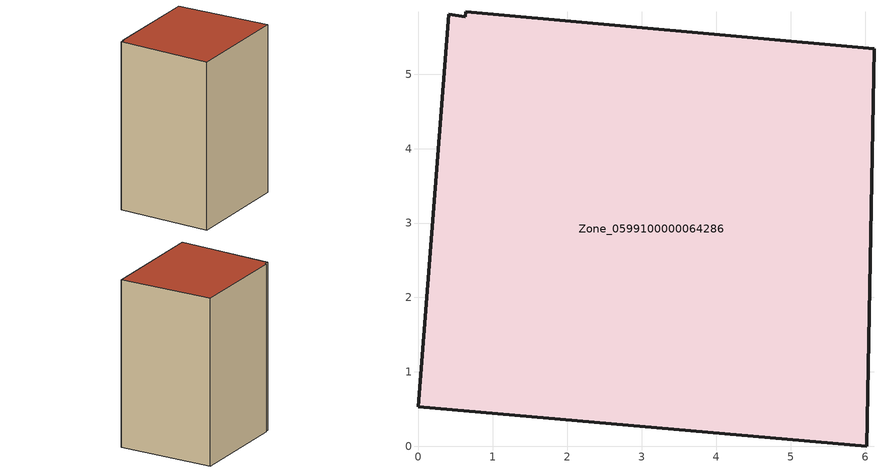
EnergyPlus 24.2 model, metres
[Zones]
Zone_0599100000064286
 floor ground (C_G): 0.64,5.84 6.12,5.34 6.02,0 0,0.53 0.41,5.8 0.63,5.77 z1.52
 wall outside (C_F): 6.02,0 6.12,5.34 0.64,5.84 0.63,5.77 0.41,5.8 0,0.53 6.02,0 z1.52:11.13
 roof outside (C_R): 6.12,5.34 0.64,5.84 0.63,5.77 0.41,5.8 0,0.53 6.02,0 z11.13
[BUILDING]
Pand.0599100000064286: North Axis=0; Terrain=City; Loads Convergence Tolerance Value=0.04; Temperature Convergence Tolerance Value=0.4; Solar Distribution=FullExterior; Maximum Number of Warmup Days=25; Minimum Number of Warmup Days=1
[Site:Location]
Rotterdam.The.Hague.AP_ZH_NLD Design_Conditions: Latitude=51.96; Longitude=4.45; Time Zone=1; Elevation=-4.5
[SITE:GROUNDTEMPERATURE:BUILDINGSURFACE]
18, 18, 18, 18, 18, 18, 18, 18, 18, 18, 18, 18
[MATERIAL] Thermal Absorptance=0.9; Solar Absorptance=0.7; Visible Absorptance=0.7
Name | Roughness | Thickness | Conductivity | Density | Specific Heat
G.TI.1946 | MediumSmooth | 0.15 | 1 | 540 | 1210
F.TI.1946 | Rough | 0.3 | 0.857143 | 1920 | 840
R.TI.1946 | MediumRough | 0.2 | 0.1 | 1500 | 1000
[CONSTRUCTION]
C_G: G.TI.1946
C_F: F.TI.1946
C_R: R.TI.1946
[ZONE]
Zone_0599100000064286: Type=1; Multiplier=1; Ceiling Height=Autocalculate; Volume=Autocalculate; Floor Area=autocalculate; Part of Total Floor Area=Yes
[ZONEINFILTRATION:DESIGNFLOWRATE]
Infil_Zone_0599100000064286: Zone or ZoneList or Space or SpaceList=Zone_0599100000064286; Schedule=AlwaysOn; Design Flow Rate Calculation Method=Flow/Area; Flow Rate per Floor Area=0.003; Constant Term Coefficient=1; Temperature Term Coefficient=0; Velocity Term Coefficient=0; Velocity Squared Term Coefficient=0
[HVACTEMPLATE:ZONE:IDEALLOADSAIRSYSTEM]
Zone_0599100000064286: Maximum Heating Supply Air Temperature=50; Minimum Cooling Supply Air Temperature=13; Maximum Heating Supply Air Humidity Ratio=0.0156; Minimum Cooling Supply Air Humidity Ratio=0.0077; Heating Limit=NoLimit; Cooling Limit=NoLimit; Dehumidification Control Type=ConstantSensibleHeatRatio; Cooling Sensible Heat Ratio=0.7; Dehumidification Setpoint=60; Humidification Control Type=None; Humidification Setpoint=30; Outdoor Air Method=None; Outdoor Air Flow Rate per Person=0.00944; Outdoor Air Flow Rate per Zone Floor Area=0; Outdoor Air Flow Rate per Zone=0; Demand Controlled Ventilation Type=None; Outdoor Air Economizer Type=NoEconomizer; Heat Recovery Type=None; Sensible Heat Recovery Effectiveness=0.7; Latent Heat Recovery Effectiveness=0.65
[ZONECONTROL:THERMOSTAT]
ThermostatControl_Zone_0599100000064286: Zone or ZoneList=Zone_0599100000064286; Control Type Schedule=DualSetpointControlType; Control 1=Thermostat_Zone_0599100000064286; Temperature Difference Between Cutout And Setpoint=0
[THERMOSTATSETPOINT:DUALSETPOINT]
Thermostat_Zone_0599100000064286: Heating Setpoint Temperature Schedule=HeatingSetpoint_Zone_0599100000064286; Cooling Setpoint Temperature Schedule=CoolingSetpoint_Zone_0599100000064286
[SCHEDULE:COMPACT]
HeatingSetpoint_Zone_0599100000064286: Through: 12/31, For: AllDays, Until: 24:00, 21
CoolingSetpoint_Zone_0599100000064286: Through: 12/31, For: AllDays, Until: 24:00, 24
DualSetpointControlType: Through: 12/31, For: AllDays, Until: 24:00, 4
AlwaysOn: Through: 12/31, For: AllDays, Until: 24:00, 1
